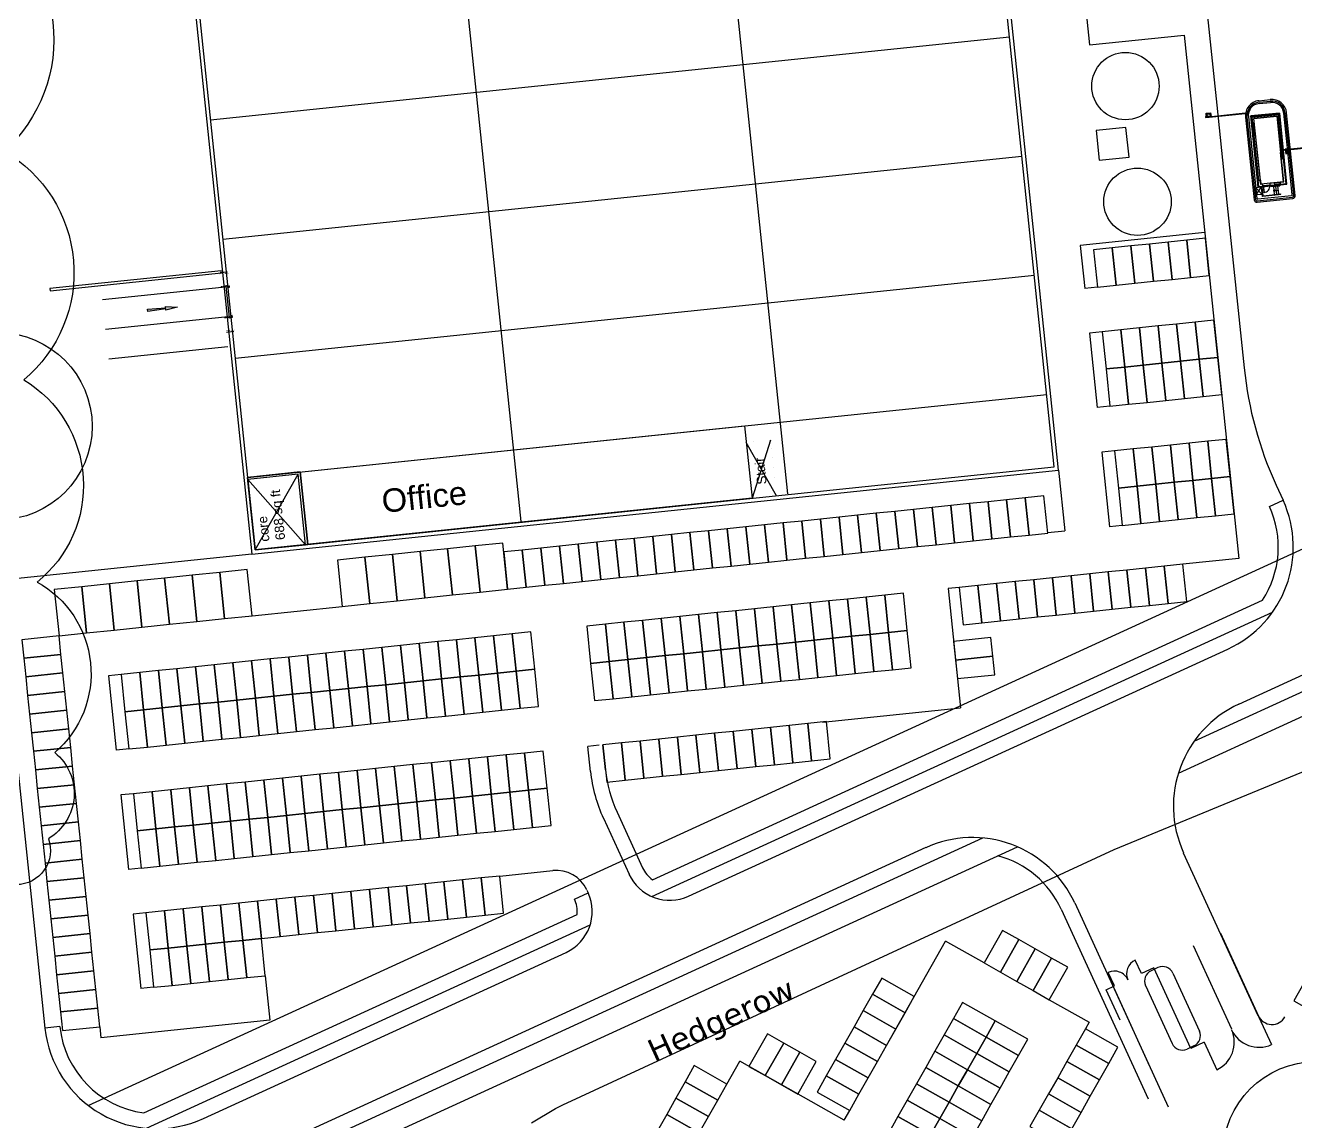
# Model space of a CAD drawing. Header units: millimetres. Extents: x 111502 to 977541, y 8702 to 1044108.
# Drawn here: x 488854.7 to 489024.2, y 241200.9 to 241347.3 of the extents above; entities that cross this region are included whole.
import ezdxf

# ---------------------------------------------------------------- set-up
doc = ezdxf.new("R2010")
doc.units = ezdxf.units.MM
doc.header["$LTSCALE"] = 0.25
doc.linetypes.add('DASHED2', pattern=[9.525, 6.35, -3.175])
for name, color, linetype in [('E HVSS As Laid HV', 10, 'Continuous'), ('Proposed Employment Area - 11-089-MP013-01a$0$A-Cldg-Panl-P', 7, 'Continuous'), ('Proposed Employment Area - 11-089-MP013-01a$0$A-Door-Extn-P', 7, 'Continuous'), ('Proposed Employment Area - 11-089-MP013-01a$0$DOCK', 7, 'Continuous'), ('Proposed Employment Area - 11-089-MP013-01a$0$LINE50', 7, 'Continuous'), ('Proposed Employment Area - 11-089-MP013-01a$0$STEEL', 7, 'Continuous'), ('X HVSS Site Background', 8, 'Continuous')]:
    doc.layers.add(name, color=color, linetype=linetype)
doc.styles.add('Proposed Employment Area - 11-089-MP013-01a$0$1250T25R', font='arial.ttf', dxfattribs={"height": 3125})
doc.styles.add('Proposed Employment Area - 11-089-MP013-01a$0$1250T35R', font='verdana.ttf', dxfattribs={"height": 4375})
doc.styles.add('Proposed Employment Area - 11-089-MP013-01a$0$1250T50R', font='arial.ttf', dxfattribs={"height": 6250})
doc.styles.add('Proposed Employment Area - 11-089-MP013-01a$0$Standard', font='txt')

# ---------------------------------------------------------------- blocks, each defined once
blk = doc.blocks.new('Proposed Employment Area - 11-089-MP013-01a$0$guide')
for p, q in [((32, 0), (40, -2)), ((46, 0), (46, -1)), ((64, 0), (64, -3)), ((32, -2), (40, -4)), ((52, -4), (52, -8)), ((53, -4), (53, -7)), ((54, -4), (54, -6)), ((62, -1), (62, -7)), ((64, -3), (67, -3)), ((64, -5), (64, -8)), ((64, -5), (66, -5)), ((82, -19), (66, -5)), ((83, -18), (67, -3))]:
    blk.add_line(p, q)
for centre, radius, start, end in [((60, -4), 2.25, 270, 90), ((60, -4), 0.25, 270, 90), ((83, -18), 0.75, 230.0165, 50.0165)]:
    blk.add_arc(centre, radius, start, end)
at = {"layer": 'Proposed Employment Area - 11-089-MP013-01a$0$A-Cldg-Panl-P'}
blk.add_line((69, -2), (69, -2), dxfattribs=at)
at = {"layer": 'Proposed Employment Area - 11-089-MP013-01a$0$A-Door-Extn-P'}
blk.add_line((-68, -96), (105, -96), dxfattribs=at)
at = {"layer": 'Proposed Employment Area - 11-089-MP013-01a$0$LINE50'}
blk.add_line((22, -78), (22, -76), dxfattribs=at)
at = {"layer": 'Proposed Employment Area - 11-089-MP013-01a$0$STEEL'}
for p, q in [((0, 0), (32, 0)), ((0, -76), (0, 0)), ((46, 0), (64, 0)), ((-2, -40), (0, -40)), ((-2, -77), (-2, -40)), ((-2, -77), (0, -79)), ((0, -75), (2, -75)), ((0, -76), (2, -78)), ((0, -100), (0, -79)), ((0, -100), (2, -100)), ((2, -2), (32, -2)), ((2, -75), (2, -2)), ((2, -101), (2, -78)), ((2, -101), (9, -113)), ((4, -76), (22, -76)), ((4, -100), (4, -80)), ((4, -100), (11, -112)), ((6, -78), (22, -78)), ((20, -107), (18, -112)), ((22, -108), (19, -113)), ((20, -107), (22, -108)), ((40, -2), (60, -2)), ((40, -4), (60, -4)), ((46, -1), (62, -1)), ((52, -4), (53, -4)), ((52, -8), (64, -8)), ((53, -7), (62, -7)), ((54, -4), (60, -4)), ((54, -6), (60, -6))]:
    blk.add_line(p, q, dxfattribs=at)
for centre, radius, start, end in [((4, -78), 2, 90, 180), ((6, -80), 2, 90, 180), ((14, -110), 6, 210, 330), ((14, -110), 4, 210, 330)]:
    blk.add_arc(centre, radius, start, end, dxfattribs=at)
blk = doc.blocks.new('Proposed Employment Area - 11-089-MP013-01a$0$BOLLARD')
at = {"layer": 'Proposed Employment Area - 11-089-MP013-01a$0$DOCK'}
blk.add_lwpolyline([(-100, -100), (-100, 100), (100, 100), (100, -100)], close=True, dxfattribs=at)
for centre, radius in [((-75, 75), 10), ((0, 0), 75), ((75, 75), 10), ((-75, -75), 10), ((75, -75), 10)]:
    blk.add_circle(centre, radius, dxfattribs=at)
blk = doc.blocks.new('commercial background')
at = {"layer": 'X HVSS Site Background'}
blk.add_hatch(color=256, dxfattribs=at).paths.add_polyline_path([(358.29, 838.47), (360.69, 838.63), (360.67, 838.82), (362.28, 838.74), (360.72, 838.32), (360.7, 838.51), (358.32, 838.17)])
for p, q in [((423.08, 1012.46), (443.72, 813.79)), ((387.46, 1008.76), (408.09, 810.09)), ((366.66, 863.75), (473.36, 874.83)), ((501.02, 865.72), (502.41, 852.33)), ((506.64, 866.31), (508.15, 866.46)), ((506.66, 866.11), (508.17, 866.27)), ((506.68, 865.93), (508.19, 866.09)), ((499.53, 864.13), (505.22, 864.72)), ((499.53, 864.13), (499.54, 864.05)), ((499.54, 864.05), (505.23, 864.64)), ((504.86, 864.11), (506, 853.09)), ((505.05, 864.13), (506.2, 853.11)), ((505.23, 864.64), (505.22, 864.72)), ((505.23, 864.15), (506.37, 853.23)), ((505.56, 864.27), (509.37, 864.66)), ((506.45, 855.65), (505.56, 864.27)), ((505.68, 864.16), (509.27, 864.54)), ((505.78, 863.27), (505.68, 864.16)), ((505.78, 863.27), (505.68, 864.16)), ((505.69, 864.11), (509.27, 864.49)), ((505.8, 863.32), (505.71, 864.12)), ((505.83, 863.27), (505.73, 864.17)), ((506, 861.58), (505.82, 863.32)), ((505.93, 862.48), (505.85, 863.28)), ((506.05, 861.59), (505.87, 863.33)), ((509.02, 864.24), (505.98, 863.92)), ((506.84, 855.69), (505.98, 863.92)), ((509.02, 864.24), (509.35, 861.13)), ((509.31, 863.64), (509.22, 864.53)), ((509.33, 863.69), (509.25, 864.48)), ((509.43, 861.94), (509.25, 863.68)), ((509.36, 863.64), (509.27, 864.54)), ((509.36, 863.64), (509.27, 864.54)), ((509.37, 862.84), (509.28, 863.63)), ((509.48, 861.94), (509.3, 863.69)), ((510, 858.58), (509.37, 864.66)), ((510.4, 860.42), (509.96, 864.64)), ((510.58, 860.44), (510.14, 864.66)), ((510.78, 860.46), (510.34, 864.68)), ((506.02, 861.64), (505.94, 862.43)), ((506.06, 860.78), (505.98, 861.58)), ((506.62, 855.66), (506, 861.63)), ((509.45, 861.99), (509.37, 862.79)), ((509.84, 858.56), (509.48, 861.99)), ((509.59, 861.15), (509.51, 861.95)), ((506.15, 859.94), (506.07, 860.73)), ((506.24, 859.09), (506.15, 859.89)), ((509.57, 861.15), (509.35, 861.13)), ((509.35, 861.13), (509.53, 859.39)), ((509.57, 861.14), (509.36, 861.11)), ((509.36, 861.11), (509.48, 859.96)), ((509.48, 859.96), (509.54, 859.4)), ((509.68, 860.31), (509.6, 861.1)), ((509.77, 859.46), (509.68, 860.26)), ((510.03, 859.8), (514.37, 860.25)), ((510.04, 859.72), (510.03, 859.8)), ((510.04, 859.72), (514.38, 860.17)), ((511.1, 853.72), (510.4, 860.42)), ((510.43, 859.71), (510.43, 859.71)), ((511.29, 853.64), (510.58, 860.44)), ((510.76, 859.8), (510.75, 859.87)), ((511.49, 853.66), (510.78, 860.46)), ((368.32, 847.83), (475.01, 858.92)), ((506.32, 858.25), (506.24, 859.04)), ((506.41, 857.4), (506.33, 858.2)), ((509.75, 859.41), (509.53, 859.39)), ((509.61, 858.54), (509.53, 859.39)), ((509.75, 859.42), (509.54, 859.4)), ((510, 858.58), (509.61, 858.54)), ((509.93, 855.47), (509.61, 858.54)), ((509.92, 858.56), (509.63, 858.53)), ((509.95, 855.46), (509.63, 858.53)), ((509.86, 858.61), (509.77, 859.41)), ((510.26, 855.21), (509.92, 858.57)), ((510.34, 855.15), (509.98, 858.58)), ((506.5, 856.56), (506.42, 857.35)), ((506.59, 855.71), (506.51, 856.51)), ((506.45, 855.65), (506.84, 855.69)), ((506.56, 854.75), (506.47, 855.65)), ((506.62, 854.83), (506.54, 855.66)), ((506.56, 854.75), (507.16, 854.82)), ((506.62, 855.65), (506.83, 855.67)), ((506.62, 855.66), (506.62, 855.65)), ((506.62, 854.83), (507.15, 854.89)), ((506.88, 855.14), (506.83, 855.67)), ((506.84, 855.69), (506.89, 855.16)), ((507.11, 855.17), (506.88, 855.14)), ((507.12, 855.18), (506.89, 855.16)), ((507.1, 853.5), (506.97, 854.8)), ((507.07, 854.76), (507.02, 854.75)), ((507.15, 853.56), (507.02, 854.75)), ((509.13, 855.02), (507.07, 854.81)), ((507.19, 853.61), (507.07, 854.76)), ((507.13, 855.01), (507.11, 855.17)), ((507.15, 854.89), (507.12, 855.18)), ((507.14, 855.01), (507.13, 855.01)), ((507.14, 855.01), (507.19, 855.02)), ((507.15, 854.92), (507.2, 854.92)), ((507.15, 854.89), (507.16, 854.82)), ((507.16, 854.82), (508.16, 854.92)), ((507.19, 854.97), (508.1, 855.06)), ((507.19, 855.02), (507.29, 854.06)), ((507.23, 854.97), (507.33, 854.06)), ((508.09, 855.11), (508.14, 855.12)), ((508.09, 855.11), (508.1, 855.01)), ((508.1, 855.01), (508.15, 855.02)), ((508.74, 855.35), (508.13, 855.28)), ((508.16, 854.99), (508.13, 855.28)), ((508.73, 855.33), (508.14, 855.27)), ((508.17, 854.99), (508.14, 855.27)), ((508.77, 855.05), (508.16, 854.99)), ((508.16, 854.99), (508.16, 854.92)), ((508.16, 854.92), (508.78, 854.98)), ((508.22, 854.83), (509.44, 854.95)), ((508.27, 854.91), (508.22, 854.9)), ((508.22, 854.9), (508.22, 854.83)), ((508.27, 854.88), (509.43, 855)), ((508.27, 854.91), (508.27, 854.88)), ((508.56, 854.96), (508.57, 854.91)), ((508.57, 854.86), (508.69, 853.77)), ((508.76, 855.05), (508.73, 855.33)), ((508.74, 855.35), (509.5, 855.43)), ((508.77, 855.05), (508.74, 855.35)), ((509.52, 855.21), (508.76, 855.13)), ((509.53, 855.16), (508.77, 855.08)), ((508.77, 855.09), (508.78, 854.97)), ((508.78, 854.97), (509.54, 855.05)), ((508.84, 854.99), (508.85, 854.94)), ((508.85, 854.89), (508.97, 853.8)), ((509.13, 855.02), (509.13, 854.97)), ((509.13, 855.02), (509.13, 854.97)), ((509.14, 854.92), (509.25, 853.83)), ((509.43, 855), (509.44, 854.95)), ((509.5, 855.43), (509.93, 855.47)), ((509.53, 855.13), (509.5, 855.43)), ((509.51, 855.41), (509.95, 855.46)), ((509.54, 855.13), (509.51, 855.41)), ((509.52, 855.21), (509.54, 855.05)), ((510.26, 855.21), (509.53, 855.13)), ((509.54, 855.06), (510.34, 855.15)), ((510.94, 855.21), (511.32, 855.25)), ((506.37, 853.23), (506.48, 853.14)), ((506.4, 852.95), (511.13, 853.44)), ((506.42, 852.75), (511.15, 853.24)), ((511.01, 853.61), (506.48, 853.14)), ((509.26, 853.73), (507.1, 853.5)), ((507.15, 853.56), (509.56, 853.81)), ((507.19, 853.61), (509.55, 853.86)), ((507.33, 854.06), (507.29, 854.06)), ((508.63, 854.32), (508.73, 854.54)), ((508.63, 854.32), (509.2, 854.37)), ((508.77, 854.11), (508.63, 854.32)), ((508.69, 853.72), (508.7, 853.67)), ((508.97, 853.75), (508.98, 853.7)), ((509.26, 853.78), (509.26, 853.73)), ((509.26, 853.78), (509.26, 853.73)), ((509.56, 853.81), (509.55, 853.86)), ((511.1, 853.72), (511.01, 853.61)), ((511.08, 853.92), (511.46, 853.96)), ((502.41, 852.33), (504.67, 830.62)), ((499.42, 848.69), (482.79, 846.96)), ((482.79, 846.96), (483.39, 841.24)), ((369.97, 831.92), (476.67, 843)), ((368.18, 841.38), (352.26, 839.73)), ((368.32, 841.39), (368.18, 841.38)), ((368.52, 841.49), (368.31, 841.47)), ((368.72, 841.51), (368.33, 841.39)), ((368.73, 841.44), (368.33, 841.46)), ((485.09, 841.42), (483.39, 841.24)), ((368.59, 837.4), (352.68, 835.75)), ((368.73, 837.41), (368.59, 837.4)), ((368.95, 837.36), (368.74, 837.34)), ((369.14, 837.46), (368.75, 837.35)), ((369.15, 837.39), (368.75, 837.42)), ((485.71, 835.45), (484.01, 835.27)), ((484.01, 835.27), (485.04, 825.32)), ((369.01, 833.42), (353.09, 831.77)), ((371.62, 816), (478.32, 827.09)), ((486.75, 825.5), (485.04, 825.32)), ((441.46, 820.99), (438.97, 813.2)), ((442.23, 813.54), (438.2, 820.65)), ((487.37, 819.53), (485.66, 819.36)), ((485.66, 819.36), (486.69, 809.41)), ((350.36, 732.11), (535.27, 816.89)), ((379.36, 807.01), (371.66, 815.71)), ((372.63, 806.31), (378.39, 816.41)), ((479.88, 816.95), (480.72, 808.86)), ((508.95, 814.94), (509.87, 812.95)), ((508.05, 812.11), (509.87, 812.95)), ((478.45, 808.63), (480.72, 808.86)), ((488.4, 809.59), (486.69, 809.41)), ((372.19, 805.76), (338.37, 802.24)), ((498.01, 780.77), (548.41, 803.88)), ((503.98, 785.71), (546.94, 805.41)), ((466.64, 801.29), (465.15, 801.14)), ((465.15, 801.14), (466.8, 785.23)), ((495.9, 776.51), (549.66, 801.16)), ((372.23, 797.52), (384.26, 798.77)), ((425.69, 762.24), (507.11, 799.58)), ((425.6, 760.01), (508.45, 798)), ((430.5, 760.05), (502.48, 793.06)), ((339.47, 791.62), (344.58, 742.45)), ((354.74, 789.67), (353.05, 789.49)), ((353.05, 789.49), (354.09, 779.55)), ((448.4, 783.31), (466.8, 785.23)), ((418.56, 780.21), (417.07, 780.06)), ((417.42, 776.73), (417.07, 780.06)), ((419.41, 776.93), (419.06, 780.27)), ((355.85, 779.73), (354.09, 779.55)), ((356.4, 773.75), (354.71, 773.58)), ((354.71, 773.58), (355.74, 763.63)), ((419.13, 770.46), (422.55, 763.01)), ((420.95, 771.29), (424.36, 763.84)), ((365.71, 716.81), (474.41, 766.65)), ((367.82, 721.08), (469.8, 767.84)), ((462.16, 766.54), (373.79, 726.02)), ((506.56, 744.09), (496.59, 765.82)), ((357.43, 763.81), (355.74, 763.63)), ((405.3, 762.75), (412.36, 763.48)), ((415.27, 759.67), (417.09, 760.5)), ((416.92, 760.88), (417.09, 760.5)), ((480.23, 758.32), (491.84, 733)), ((482.05, 759.16), (494.53, 731.92)), ((358.05, 757.84), (356.36, 757.66)), ((356.36, 757.66), (357.39, 747.72)), ((357.79, 731.11), (415.62, 757.63)), ((358.12, 729.06), (417.37, 756.23)), ((501.5, 755.13), (506.59, 744.02)), ((456.94, 740.13), (464.82, 754.05)), ((469.96, 751.14), (464.82, 754.05)), ((497.86, 753.46), (502.96, 742.35)), ((365.75, 730.36), (414.14, 752.55)), ((490.96, 749.72), (490.13, 751.52)), ((487.36, 748.07), (486.53, 749.87)), ((493.16, 750.51), (492.26, 750.1)), ((495.15, 749.77), (498.7, 742.05)), ((359.08, 747.89), (357.39, 747.72)), ((374, 749.44), (374.62, 743.48)), ((487.26, 747.8), (492.05, 737.35)), ((491.52, 748.11), (495.06, 740.38)), ((478.66, 746.21), (483.97, 743.21)), ((374.62, 743.48), (352.05, 741.13)), ((483.97, 743.21), (483.47, 742.34)), ((506.65, 743.9), (508.33, 740.24)), ((346.57, 742.65), (344.58, 742.45)), ((351.89, 742.62), (352.05, 741.13)), ((497.96, 740.06), (497.05, 739.64)), ((499.33, 740.54), (501.01, 736.88)), ((435.62, 734.97), (437.35, 738.01)), ((451.27, 730.12), (437.35, 738.01)), ((451.27, 730.12), (452.01, 731.43))]:
    blk.add_line(p, q, dxfattribs=at)
at = {"layer": 'X HVSS Site Background', "ltscale": 200}
for p, q in [((506.17, 854.71), (507.07, 853.8)), ((506.28, 853.72), (506.97, 854.8))]:
    blk.add_line(p, q, dxfattribs=at)
at = {"layer": 'X HVSS Site Background', "flags": 128}
blk.add_lwpolyline([(332.11, 937.03, -0.520567), (335.23, 892.04, -0.520567), (339.12, 859.56, -0.520567), (341.77, 829.03, -0.520567), (343.54, 802.02, -0.520567), (345.91, 779.23, -0.520567), (345.04, 767.74, -0.520567), (340.76, 761.6, -0.520567)], format="xyb", dxfattribs=at)
for points in [[(468.04, 1027.69), (484.03, 873.76), (496.68, 875.07), (503.94, 805.17), (496.48, 804.39)], [(487.01, 877.92), (499.62, 879.23), (501.02, 865.72)]]:
    blk.add_lwpolyline(points, dxfattribs=at)
at = {"layer": 'X HVSS Site Background'}
for points in [[(479.88, 816.95), (459.12, 1016.71), (351.43, 1005.52), (372.19, 805.76)], [(479.33, 817.39), (458.68, 1016.16), (351.98, 1005.08), (371.62, 816), (378.65, 816.73), (379.66, 807.04)], [(499.95, 864.22), (499.52, 864.18), (499.53, 864.13), (499.95, 864.17)], [(499.67, 864.57), (500.14, 864.62), (500.19, 864.2), (499.72, 864.15)], [(499.73, 864.53), (500.1, 864.57), (500.13, 864.24), (499.76, 864.2)], [(510.34, 855.15), (506.56, 854.75), (505.56, 864.27), (509.37, 864.66)], [(506.5, 854.75), (510.36, 855.15), (509.37, 864.66), (505.56, 864.27)], [(510.34, 855.15), (509.37, 864.66), (505.57, 864.27), (506.56, 854.75)], [(505.83, 863.27), (505.82, 863.32), (505.77, 863.32), (505.78, 863.27)], [(505.88, 863.28), (505.87, 863.33), (505.82, 863.32), (505.83, 863.27)], [(509.93, 855.47), (506.89, 855.16), (505.98, 863.92), (509.02, 864.24)], [(509.26, 863.63), (509.25, 863.68), (509.3, 863.69), (509.31, 863.64)], [(509.31, 863.64), (509.3, 863.69), (509.35, 863.69), (509.36, 863.64)], [(484.91, 862.32), (485.33, 858.35), (489.31, 858.76), (488.89, 862.74)], [(505.97, 862.43), (505.96, 862.48), (505.91, 862.48), (505.92, 862.43)], [(506, 861.58), (506, 861.63), (505.95, 861.63), (505.95, 861.58)], [(506.05, 861.59), (506.05, 861.64), (506, 861.63), (506, 861.58)], [(509.35, 862.78), (509.34, 862.83), (509.39, 862.84), (509.4, 862.79)], [(509.43, 861.94), (509.43, 861.99), (509.48, 861.99), (509.48, 861.94)], [(509.48, 861.94), (509.48, 861.99), (509.53, 862), (509.53, 861.95)], [(506.09, 860.74), (506.09, 860.79), (506.04, 860.78), (506.04, 860.73)], [(506.18, 859.89), (506.17, 859.94), (506.12, 859.94), (506.13, 859.89)], [(509.57, 861.1), (509.57, 861.15), (509.62, 861.15), (509.62, 861.1)], [(509.66, 860.25), (509.65, 860.3), (509.7, 860.31), (509.71, 860.26)], [(510.47, 859.72), (510.04, 859.67), (510.04, 859.72), (510.46, 859.77)], [(510.22, 859.22), (510.81, 859.29), (510.75, 859.88), (510.16, 859.82)], [(510.27, 859.32), (510.74, 859.37), (510.7, 859.79), (510.23, 859.74)], [(510.31, 859.37), (510.69, 859.41), (510.65, 859.73), (510.28, 859.69)], [(506.27, 859.05), (506.26, 859.1), (506.21, 859.09), (506.22, 859.04)], [(506.35, 858.2), (506.35, 858.25), (506.3, 858.25), (506.3, 858.2)], [(509.75, 859.41), (509.74, 859.46), (509.79, 859.46), (509.8, 859.41)], [(509.84, 858.56), (509.83, 858.61), (509.88, 858.62), (509.89, 858.57)], [(506.44, 857.36), (506.44, 857.41), (506.39, 857.4), (506.39, 857.35)], [(506.53, 856.51), (506.52, 856.56), (506.48, 856.55), (506.48, 856.5)], [(506.62, 855.66), (506.61, 855.71), (506.56, 855.71), (506.57, 855.66)], [(497.01, 847.68), (497.53, 842.71), (500.01, 842.97), (499.5, 847.94)], [(484.58, 846.39), (485.09, 841.42), (487.58, 841.67), (487.06, 846.65)], [(487.06, 846.65), (487.58, 841.67), (490.07, 841.93), (489.55, 846.91)], [(489.55, 846.91), (490.07, 841.93), (492.55, 842.19), (492.04, 847.16)], [(492.04, 847.16), (492.55, 842.19), (495.04, 842.45), (494.52, 847.42)], [(494.52, 847.42), (495.04, 842.45), (497.53, 842.71), (497.01, 847.68)], [(345.26, 840.92), (368.14, 843.3), (368.11, 843.59), (345.23, 841.22)], [(368.72, 841.51), (368.73, 841.44), (368.33, 841.39), (368.33, 841.46)], [(369.22, 837.37), (368.79, 841.54), (368.74, 841.54), (369.18, 837.36)], [(358.29, 838.47), (360.69, 838.63), (360.67, 838.82), (362.28, 838.74), (360.72, 838.32), (360.7, 838.51), (358.32, 838.17)], [(369.15, 837.39), (369.14, 837.46), (368.75, 837.42), (368.75, 837.35)], [(488.2, 835.71), (488.72, 830.73), (491.2, 830.99), (490.69, 835.97)], [(490.69, 835.97), (491.2, 830.99), (493.69, 831.25), (493.17, 836.22)], [(493.17, 836.22), (493.69, 831.25), (496.18, 831.51), (495.66, 836.48)], [(495.66, 836.48), (496.18, 831.51), (498.66, 831.77), (498.15, 836.74)], [(498.15, 836.74), (498.66, 831.77), (501.15, 832.03), (500.63, 837)], [(485.71, 835.45), (486.23, 830.48), (488.72, 830.73), (488.2, 835.71)], [(488.72, 830.73), (489.23, 825.76), (491.72, 826.02), (491.2, 830.99)], [(491.2, 830.99), (491.72, 826.02), (494.21, 826.28), (493.69, 831.25)], [(493.69, 831.25), (494.21, 826.28), (496.69, 826.54), (496.18, 831.51)], [(496.18, 831.51), (496.69, 826.54), (499.18, 826.79), (498.66, 831.77)], [(498.66, 831.77), (499.18, 826.79), (501.67, 827.05), (501.15, 832.03)], [(486.23, 830.48), (486.75, 825.5), (489.23, 825.76), (488.72, 830.73)], [(438.97, 813.2), (372.63, 806.31), (371.62, 816), (437.96, 822.9)], [(497.31, 820.57), (497.83, 815.59), (500.32, 815.85), (499.8, 820.83)], [(499.8, 820.83), (500.32, 815.85), (502.8, 816.11), (502.29, 821.08)], [(487.37, 819.53), (487.88, 814.56), (490.37, 814.82), (489.85, 819.79)], [(489.85, 819.79), (490.37, 814.82), (492.86, 815.08), (492.34, 820.05)], [(492.34, 820.05), (492.86, 815.08), (495.34, 815.34), (494.83, 820.31)], [(494.83, 820.31), (495.34, 815.34), (497.83, 815.59), (497.31, 820.57)], [(379.66, 807.04), (378.65, 816.73), (371.62, 816), (372.63, 806.31)], [(379.36, 807.01), (378.39, 816.41), (371.66, 815.71), (372.63, 806.31)], [(497.83, 815.59), (498.35, 810.62), (500.83, 810.88), (500.32, 815.85)], [(500.32, 815.85), (500.83, 810.88), (503.32, 811.14), (502.8, 816.11)], [(487.88, 814.56), (488.4, 809.59), (490.89, 809.85), (490.37, 814.82)], [(490.37, 814.82), (490.89, 809.85), (493.37, 810.1), (492.86, 815.08)], [(492.86, 815.08), (493.37, 810.1), (495.86, 810.36), (495.34, 815.34)], [(495.34, 815.34), (495.86, 810.36), (498.35, 810.62), (497.83, 815.59)], [(463.02, 811.98), (463.54, 807), (466.02, 807.26), (465.51, 812.24)], [(465.51, 812.24), (466.02, 807.26), (468.51, 807.52), (467.99, 812.49)], [(467.99, 812.49), (468.51, 807.52), (471, 807.78), (470.48, 812.75)], [(470.48, 812.75), (471, 807.78), (473.48, 808.04), (472.96, 813.01)], [(472.96, 813.01), (473.48, 808.04), (475.97, 808.3), (475.45, 813.27)], [(475.45, 813.27), (475.97, 808.3), (478.45, 808.55), (477.94, 813.53)], [(448.1, 810.43), (448.62, 805.45), (451.1, 805.71), (450.59, 810.69)], [(450.59, 810.69), (451.1, 805.71), (453.59, 805.97), (453.07, 810.94)], [(453.07, 810.94), (453.59, 805.97), (456.08, 806.23), (455.56, 811.2)], [(455.56, 811.2), (456.08, 806.23), (458.56, 806.49), (458.05, 811.46)], [(458.05, 811.46), (458.56, 806.49), (461.05, 806.75), (460.53, 811.72)], [(460.53, 811.72), (461.05, 806.75), (463.54, 807), (463.02, 811.98)], [(430.69, 808.62), (431.21, 803.65), (433.7, 803.9), (433.18, 808.88)], [(433.18, 808.88), (433.7, 803.9), (436.18, 804.16), (435.67, 809.14)], [(435.67, 809.14), (436.18, 804.16), (438.67, 804.42), (438.15, 809.39)], [(438.15, 809.39), (438.67, 804.42), (441.16, 804.68), (440.64, 809.65)], [(440.64, 809.65), (441.16, 804.68), (443.64, 804.94), (443.13, 809.91)], [(443.13, 809.91), (443.64, 804.94), (446.13, 805.2), (445.61, 810.17)], [(445.61, 810.17), (446.13, 805.2), (448.62, 805.45), (448.1, 810.43)], [(402.02, 806.85), (402.66, 800.68), (406.34, 801.06), (405.7, 807.23)], [(415.77, 807.07), (416.29, 802.1), (418.78, 802.35), (418.26, 807.33)], [(418.26, 807.33), (418.78, 802.35), (421.26, 802.61), (420.75, 807.59)], [(420.75, 807.59), (421.26, 802.61), (423.75, 802.87), (423.23, 807.84)], [(423.23, 807.84), (423.75, 802.87), (426.24, 803.13), (425.72, 808.1)], [(425.72, 808.1), (426.24, 803.13), (428.72, 803.39), (428.21, 808.36)], [(428.21, 808.36), (428.72, 803.39), (431.21, 803.65), (430.69, 808.62)], [(387.3, 805.32), (387.94, 799.15), (391.62, 799.53), (390.98, 805.7)], [(390.98, 805.7), (391.62, 799.53), (395.3, 799.92), (394.66, 806.08)], [(394.66, 806.08), (395.3, 799.92), (398.98, 800.3), (398.34, 806.46)], [(398.34, 806.46), (398.98, 800.3), (402.66, 800.68), (402.02, 806.85)], [(405.83, 806.04), (406.34, 801.06), (408.83, 801.32), (408.31, 806.29)], [(408.31, 806.29), (408.83, 801.32), (411.32, 801.58), (410.8, 806.55)], [(410.8, 806.55), (411.32, 801.58), (413.8, 801.84), (413.29, 806.81)], [(413.29, 806.81), (413.8, 801.84), (416.29, 802.1), (415.77, 807.07)], [(383.62, 804.94), (384.26, 798.77), (387.94, 799.15), (387.3, 805.32)], [(489.02, 803.62), (489.54, 798.65), (492.02, 798.9), (491.51, 803.88)], [(491.51, 803.88), (492.02, 798.9), (494.51, 799.16), (493.99, 804.14)], [(493.99, 804.14), (494.51, 799.16), (497, 799.42), (496.48, 804.39)], [(353.19, 801.77), (353.83, 795.61), (357.51, 795.99), (356.87, 802.16)], [(356.87, 802.16), (357.51, 795.99), (361.19, 796.37), (360.55, 802.54)], [(360.55, 802.54), (361.19, 796.37), (364.87, 796.75), (364.23, 802.92)], [(364.23, 802.92), (364.87, 796.75), (368.55, 797.14), (367.91, 803.3)], [(367.91, 803.3), (368.55, 797.14), (372.23, 797.52), (371.59, 803.68)], [(471.62, 801.81), (472.13, 796.84), (474.62, 797.1), (474.1, 802.07)], [(474.1, 802.07), (474.62, 797.1), (477.1, 797.35), (476.59, 802.33)], [(476.59, 802.33), (477.1, 797.35), (479.59, 797.61), (479.07, 802.59)], [(479.07, 802.59), (479.59, 797.61), (482.08, 797.87), (481.56, 802.84)], [(481.56, 802.84), (482.08, 797.87), (484.56, 798.13), (484.05, 803.1)], [(484.05, 803.1), (484.56, 798.13), (487.05, 798.39), (486.53, 803.36)], [(486.53, 803.36), (487.05, 798.39), (489.54, 798.65), (489.02, 803.62)], [(345.82, 801.01), (346.47, 794.84), (350.15, 795.22), (349.5, 801.39)], [(349.5, 801.39), (350.15, 795.22), (353.83, 795.61), (353.19, 801.77)], [(456.7, 800.26), (457.21, 795.29), (459.7, 795.55), (459.18, 800.52)], [(466.64, 801.29), (467.16, 796.32), (469.65, 796.58), (469.13, 801.55)], [(469.13, 801.55), (469.65, 796.58), (472.13, 796.84), (471.62, 801.81)], [(439.29, 798.45), (439.81, 793.48), (442.29, 793.74), (441.78, 798.71)], [(441.78, 798.71), (442.29, 793.74), (444.78, 794), (444.26, 798.97)], [(444.26, 798.97), (444.78, 794), (447.27, 794.25), (446.75, 799.23)], [(446.75, 799.23), (447.27, 794.25), (449.75, 794.51), (449.24, 799.49)], [(449.24, 799.49), (449.75, 794.51), (452.24, 794.77), (451.72, 799.74)], [(451.72, 799.74), (452.24, 794.77), (454.73, 795.03), (454.21, 800)], [(454.21, 800), (454.73, 795.03), (457.21, 795.29), (456.7, 800.26)], [(424.37, 796.9), (424.89, 791.93), (427.37, 792.19), (426.86, 797.16)], [(426.86, 797.16), (427.37, 792.19), (429.86, 792.45), (429.34, 797.42)], [(429.34, 797.42), (429.86, 792.45), (432.35, 792.7), (431.83, 797.68)], [(431.83, 797.68), (432.35, 792.7), (434.83, 792.96), (434.32, 797.94)], [(434.32, 797.94), (434.83, 792.96), (437.32, 793.22), (436.8, 798.19)], [(436.8, 798.19), (437.32, 793.22), (439.81, 793.48), (439.29, 798.45)], [(406.96, 795.09), (407.48, 790.12), (409.97, 790.38), (409.45, 795.35)], [(416.91, 796.13), (417.43, 791.15), (419.91, 791.41), (419.4, 796.39)], [(419.4, 796.39), (419.91, 791.41), (422.4, 791.67), (421.88, 796.64)], [(421.88, 796.64), (422.4, 791.67), (424.89, 791.93), (424.37, 796.9)], [(454.73, 795.03), (455.24, 790.06), (457.73, 790.31), (457.21, 795.29)], [(457.21, 795.29), (457.73, 790.31), (460.22, 790.57), (459.7, 795.55)], [(341.75, 791.84), (346.72, 792.35), (346.47, 794.84), (341.49, 794.32)], [(392.04, 793.54), (392.56, 788.57), (395.05, 788.83), (394.53, 793.8)], [(394.53, 793.8), (395.05, 788.83), (397.53, 789.09), (397.02, 794.06)], [(397.02, 794.06), (397.53, 789.09), (400.02, 789.35), (399.5, 794.32)], [(399.5, 794.32), (400.02, 789.35), (402.51, 789.6), (401.99, 794.58)], [(401.99, 794.58), (402.51, 789.6), (404.99, 789.86), (404.48, 794.84)], [(404.48, 794.84), (404.99, 789.86), (407.48, 790.12), (406.96, 795.09)], [(439.81, 793.48), (440.32, 788.51), (442.81, 788.76), (442.29, 793.74)], [(442.29, 793.74), (442.81, 788.76), (445.3, 789.02), (444.78, 794)], [(444.78, 794), (445.3, 789.02), (447.78, 789.28), (447.27, 794.25)], [(447.27, 794.25), (447.78, 789.28), (450.27, 789.54), (449.75, 794.51)], [(449.75, 794.51), (450.27, 789.54), (452.76, 789.8), (452.24, 794.77)], [(452.24, 794.77), (452.76, 789.8), (455.24, 790.06), (454.73, 795.03)], [(466.14, 791.6), (471.11, 792.12), (470.86, 794.6), (465.88, 794.09)], [(342.01, 789.35), (346.98, 789.87), (346.72, 792.35), (341.75, 791.84)], [(374.64, 791.74), (375.15, 786.76), (377.64, 787.02), (377.12, 791.99)], [(377.12, 791.99), (377.64, 787.02), (380.13, 787.28), (379.61, 792.25)], [(379.61, 792.25), (380.13, 787.28), (382.61, 787.54), (382.1, 792.51)], [(382.1, 792.51), (382.61, 787.54), (385.1, 787.8), (384.58, 792.77)], [(384.58, 792.77), (385.1, 787.8), (387.59, 788.05), (387.07, 793.03)], [(387.07, 793.03), (387.59, 788.05), (390.07, 788.31), (389.56, 793.29)], [(389.56, 793.29), (390.07, 788.31), (392.56, 788.57), (392.04, 793.54)], [(422.4, 791.67), (422.92, 786.7), (425.4, 786.96), (424.89, 791.93)], [(424.89, 791.93), (425.4, 786.96), (427.89, 787.21), (427.37, 792.19)], [(427.37, 792.19), (427.89, 787.21), (430.38, 787.47), (429.86, 792.45)], [(429.86, 792.45), (430.38, 787.47), (432.86, 787.73), (432.35, 792.7)], [(432.35, 792.7), (432.86, 787.73), (435.35, 787.99), (434.83, 792.96)], [(434.83, 792.96), (435.35, 787.99), (437.84, 788.25), (437.32, 793.22)], [(437.32, 793.22), (437.84, 788.25), (440.32, 788.51), (439.81, 793.48)], [(466.4, 789.12), (471.37, 789.63), (471.11, 792.12), (466.14, 791.6)], [(357.23, 789.93), (357.75, 784.95), (360.23, 785.21), (359.72, 790.19)], [(359.72, 790.19), (360.23, 785.21), (362.72, 785.47), (362.2, 790.44)], [(362.2, 790.44), (362.72, 785.47), (365.21, 785.73), (364.69, 790.7)], [(364.69, 790.7), (365.21, 785.73), (367.69, 785.99), (367.18, 790.96)], [(367.18, 790.96), (367.69, 785.99), (370.18, 786.25), (369.66, 791.22)], [(369.66, 791.22), (370.18, 786.25), (372.67, 786.5), (372.15, 791.48)], [(372.15, 791.48), (372.67, 786.5), (375.15, 786.76), (374.64, 791.74)], [(407.48, 790.12), (408, 785.15), (410.48, 785.41), (409.97, 790.38)], [(417.43, 791.15), (417.94, 786.18), (420.43, 786.44), (419.91, 791.41)], [(419.91, 791.41), (420.43, 786.44), (422.92, 786.7), (422.4, 791.67)], [(342.27, 786.86), (347.24, 787.38), (346.98, 789.87), (342.01, 789.35)], [(354.74, 789.67), (355.26, 784.7), (357.75, 784.95), (357.23, 789.93)], [(390.07, 788.31), (390.59, 783.34), (393.08, 783.6), (392.56, 788.57)], [(392.56, 788.57), (393.08, 783.6), (395.56, 783.86), (395.05, 788.83)], [(395.05, 788.83), (395.56, 783.86), (398.05, 784.11), (397.53, 789.09)], [(397.53, 789.09), (398.05, 784.11), (400.54, 784.37), (400.02, 789.35)], [(400.02, 789.35), (400.54, 784.37), (403.02, 784.63), (402.51, 789.6)], [(402.51, 789.6), (403.02, 784.63), (405.51, 784.89), (404.99, 789.86)], [(404.99, 789.86), (405.51, 784.89), (408, 785.15), (407.48, 790.12)], [(342.53, 784.38), (347.5, 784.89), (347.24, 787.38), (342.27, 786.86)], [(375.15, 786.76), (375.67, 781.79), (378.16, 782.05), (377.64, 787.02)], [(377.64, 787.02), (378.16, 782.05), (380.64, 782.31), (380.13, 787.28)], [(380.13, 787.28), (380.64, 782.31), (383.13, 782.56), (382.61, 787.54)], [(382.61, 787.54), (383.13, 782.56), (385.62, 782.82), (385.1, 787.8)], [(385.1, 787.8), (385.62, 782.82), (388.1, 783.08), (387.59, 788.05)], [(387.59, 788.05), (388.1, 783.08), (390.59, 783.34), (390.07, 788.31)], [(357.75, 784.95), (358.26, 779.98), (360.75, 780.24), (360.23, 785.21)], [(360.23, 785.21), (360.75, 780.24), (363.24, 780.5), (362.72, 785.47)], [(362.72, 785.47), (363.24, 780.5), (365.72, 780.76), (365.21, 785.73)], [(365.21, 785.73), (365.72, 780.76), (368.21, 781.01), (367.69, 785.99)], [(367.69, 785.99), (368.21, 781.01), (370.7, 781.27), (370.18, 786.25)], [(370.18, 786.25), (370.7, 781.27), (373.18, 781.53), (372.67, 786.5)], [(372.67, 786.5), (373.18, 781.53), (375.67, 781.79), (375.15, 786.76)], [(342.78, 781.89), (347.76, 782.41), (347.5, 784.89), (342.53, 784.38)], [(355.26, 784.7), (355.78, 779.72), (358.26, 779.98), (357.75, 784.95)], [(343.04, 779.41), (348.02, 779.92), (347.76, 782.41), (342.78, 781.89)], [(431.49, 781.56), (432.01, 776.58), (434.5, 776.84), (433.98, 781.82)], [(433.98, 781.82), (434.5, 776.84), (436.98, 777.1), (436.47, 782.07)], [(436.47, 782.07), (436.98, 777.1), (439.47, 777.36), (438.95, 782.33)], [(438.95, 782.33), (439.47, 777.36), (441.96, 777.62), (441.44, 782.59)], [(441.44, 782.59), (441.96, 777.62), (444.44, 777.88), (443.93, 782.85)], [(443.93, 782.85), (444.44, 777.88), (446.93, 778.13), (446.41, 783.11)], [(446.41, 783.11), (446.93, 778.13), (449.42, 778.39), (448.9, 783.37)], [(419.06, 780.27), (419.58, 775.29), (422.06, 775.55), (421.55, 780.52)], [(421.55, 780.52), (422.06, 775.55), (424.55, 775.81), (424.03, 780.78)], [(424.03, 780.78), (424.55, 775.81), (427.04, 776.07), (426.52, 781.04)], [(426.52, 781.04), (427.04, 776.07), (429.52, 776.33), (429.01, 781.3)], [(429.01, 781.3), (429.52, 776.33), (432.01, 776.58), (431.49, 781.56)], [(343.3, 776.92), (348.27, 777.44), (348.02, 779.92), (343.04, 779.41)], [(398.67, 778.15), (399.19, 773.17), (401.67, 773.43), (401.16, 778.41)], [(401.16, 778.41), (401.67, 773.43), (404.16, 773.69), (403.64, 778.66)], [(403.64, 778.66), (404.16, 773.69), (406.65, 773.95), (406.13, 778.92)], [(406.13, 778.92), (406.65, 773.95), (409.13, 774.21), (408.62, 779.18)], [(408.62, 779.18), (409.13, 774.21), (411.62, 774.47), (411.1, 779.44)], [(343.56, 774.43), (348.53, 774.95), (348.27, 777.44), (343.3, 776.92)], [(383.75, 776.6), (384.27, 771.62), (386.75, 771.88), (386.24, 776.85)], [(386.24, 776.85), (386.75, 771.88), (389.24, 772.14), (388.72, 777.11)], [(388.72, 777.11), (389.24, 772.14), (391.73, 772.4), (391.21, 777.37)], [(391.21, 777.37), (391.73, 772.4), (394.21, 772.66), (393.7, 777.63)], [(393.7, 777.63), (394.21, 772.66), (396.7, 772.92), (396.18, 777.89)], [(396.18, 777.89), (396.7, 772.92), (399.19, 773.17), (398.67, 778.15)], [(343.82, 771.95), (348.79, 772.46), (348.53, 774.95), (343.56, 774.43)], [(366.34, 774.79), (366.86, 769.82), (369.35, 770.07), (368.83, 775.05)], [(368.83, 775.05), (369.35, 770.07), (371.83, 770.33), (371.32, 775.3)], [(371.32, 775.3), (371.83, 770.33), (374.32, 770.59), (373.8, 775.56)], [(373.8, 775.56), (374.32, 770.59), (376.81, 770.85), (376.29, 775.82)], [(376.29, 775.82), (376.81, 770.85), (379.29, 771.11), (378.78, 776.08)], [(378.78, 776.08), (379.29, 771.11), (381.78, 771.37), (381.26, 776.34)], [(381.26, 776.34), (381.78, 771.37), (384.27, 771.62), (383.75, 776.6)], [(356.4, 773.75), (356.91, 768.78), (359.4, 769.04), (358.88, 774.01)], [(358.88, 774.01), (359.4, 769.04), (361.89, 769.3), (361.37, 774.27)], [(361.37, 774.27), (361.89, 769.3), (364.37, 769.56), (363.86, 774.53)], [(363.86, 774.53), (364.37, 769.56), (366.86, 769.82), (366.34, 774.79)], [(399.19, 773.17), (399.7, 768.2), (402.19, 768.46), (401.67, 773.43)], [(401.67, 773.43), (402.19, 768.46), (404.68, 768.72), (404.16, 773.69)], [(404.16, 773.69), (404.68, 768.72), (407.16, 768.98), (406.65, 773.95)], [(406.65, 773.95), (407.16, 768.98), (409.65, 769.23), (409.13, 774.21)], [(409.13, 774.21), (409.65, 769.23), (412.14, 769.49), (411.62, 774.47)], [(344.08, 769.46), (349.05, 769.98), (348.79, 772.46), (343.82, 771.95)], [(381.78, 771.37), (382.3, 766.39), (384.78, 766.65), (384.27, 771.62)], [(384.27, 771.62), (384.78, 766.65), (387.27, 766.91), (386.75, 771.88)], [(386.75, 771.88), (387.27, 766.91), (389.76, 767.17), (389.24, 772.14)], [(389.24, 772.14), (389.76, 767.17), (392.24, 767.43), (391.73, 772.4)], [(391.73, 772.4), (392.24, 767.43), (394.73, 767.68), (394.21, 772.66)], [(394.21, 772.66), (394.73, 767.68), (397.22, 767.94), (396.7, 772.92)], [(396.7, 772.92), (397.22, 767.94), (399.7, 768.2), (399.19, 773.17)], [(344.33, 766.97), (349.31, 767.49), (349.05, 769.98), (344.08, 769.46)], [(366.86, 769.82), (367.38, 764.84), (369.86, 765.1), (369.35, 770.07)], [(369.35, 770.07), (369.86, 765.1), (372.35, 765.36), (371.83, 770.33)], [(371.83, 770.33), (372.35, 765.36), (374.84, 765.62), (374.32, 770.59)], [(374.32, 770.59), (374.84, 765.62), (377.32, 765.88), (376.81, 770.85)], [(376.81, 770.85), (377.32, 765.88), (379.81, 766.13), (379.29, 771.11)], [(379.29, 771.11), (379.81, 766.13), (382.3, 766.39), (381.78, 771.37)], [(356.91, 768.78), (357.43, 763.81), (359.92, 764.07), (359.4, 769.04)], [(359.4, 769.04), (359.92, 764.07), (362.4, 764.33), (361.89, 769.3)], [(361.89, 769.3), (362.4, 764.33), (364.89, 764.58), (364.37, 769.56)], [(364.37, 769.56), (364.89, 764.58), (367.38, 764.84), (366.86, 769.82)], [(344.59, 764.49), (349.57, 765), (349.31, 767.49), (344.33, 766.97)], [(344.85, 762), (349.82, 762.52), (349.57, 765), (344.59, 764.49)], [(345.11, 759.51), (350.08, 760.03), (349.82, 762.52), (344.85, 762)], [(390.38, 761.2), (390.89, 756.23), (393.38, 756.48), (392.86, 761.46)], [(392.86, 761.46), (393.38, 756.48), (395.87, 756.74), (395.35, 761.72)], [(395.35, 761.72), (395.87, 756.74), (398.35, 757), (397.84, 761.97)], [(397.84, 761.97), (398.35, 757), (400.84, 757.26), (400.32, 762.23)], [(400.32, 762.23), (400.84, 757.26), (403.33, 757.52), (402.81, 762.49)], [(402.81, 762.49), (403.33, 757.52), (405.81, 757.78), (405.3, 762.75)], [(345.37, 757.03), (350.34, 757.54), (350.08, 760.03), (345.11, 759.51)], [(375.46, 759.65), (375.97, 754.68), (378.46, 754.93), (377.94, 759.91)], [(377.94, 759.91), (378.46, 754.93), (380.95, 755.19), (380.43, 760.17)], [(380.43, 760.17), (380.95, 755.19), (383.43, 755.45), (382.92, 760.42)], [(382.92, 760.42), (383.43, 755.45), (385.92, 755.71), (385.4, 760.68)], [(385.4, 760.68), (385.92, 755.71), (388.41, 755.97), (387.89, 760.94)], [(387.89, 760.94), (388.41, 755.97), (390.89, 756.23), (390.38, 761.2)], [(358.05, 757.84), (358.57, 752.87), (361.05, 753.13), (360.54, 758.1)], [(360.54, 758.1), (361.05, 753.13), (363.54, 753.38), (363.02, 758.36)], [(363.02, 758.36), (363.54, 753.38), (366.03, 753.64), (365.51, 758.62)], [(365.51, 758.62), (366.03, 753.64), (368.51, 753.9), (368, 758.87)], [(368, 758.87), (368.51, 753.9), (371, 754.16), (370.48, 759.13)], [(370.48, 759.13), (371, 754.16), (373.49, 754.42), (372.97, 759.39)], [(372.97, 759.39), (373.49, 754.42), (375.97, 754.68), (375.46, 759.65)], [(518.71, 759.11), (511.32, 746.06), (514.37, 744.34), (521.76, 757.39)], [(345.63, 754.54), (350.6, 755.06), (350.34, 757.54), (345.37, 757.03)], [(345.88, 752.05), (350.86, 752.57), (350.6, 755.06), (345.63, 754.54)], [(472.13, 749.91), (474.6, 754.26), (472.42, 755.49), (469.96, 751.14)], [(358.57, 752.87), (359.08, 747.89), (361.57, 748.15), (361.05, 753.13)], [(361.05, 753.13), (361.57, 748.15), (364.06, 748.41), (363.54, 753.38)], [(363.54, 753.38), (364.06, 748.41), (366.54, 748.67), (366.03, 753.64)], [(366.03, 753.64), (366.54, 748.67), (369.03, 748.93), (368.51, 753.9)], [(368.51, 753.9), (369.03, 748.93), (371.52, 749.19), (371, 754.16)], [(371, 754.16), (371.52, 749.19), (374, 749.44), (373.49, 754.42)], [(474.31, 748.68), (476.77, 753.03), (474.6, 754.26), (472.13, 749.91)], [(476.49, 747.45), (478.95, 751.8), (476.77, 753.03), (474.31, 748.68)], [(346.14, 749.57), (351.12, 750.08), (350.86, 752.57), (345.88, 752.05)], [(478.66, 746.21), (481.13, 750.56), (478.95, 751.8), (476.49, 747.45)], [(346.4, 747.08), (351.37, 747.6), (351.12, 750.08), (346.14, 749.57)], [(455.05, 746.95), (459.4, 744.48), (460.64, 746.66), (456.28, 749.12)], [(346.66, 744.59), (351.63, 745.11), (351.37, 747.6), (346.4, 747.08)], [(453.82, 744.77), (458.17, 742.31), (459.4, 744.48), (455.05, 746.95)], [(346.92, 742.11), (351.89, 742.62), (351.63, 745.11), (346.66, 744.59)], [(452.59, 742.59), (456.94, 740.13), (458.17, 742.31), (453.82, 744.77)], [(465.86, 743.7), (470.21, 741.23), (471.44, 743.41), (467.09, 745.87)], [(464.62, 741.52), (468.97, 739.06), (470.21, 741.23), (465.86, 743.7)], [(470.21, 741.23), (474.56, 738.77), (475.79, 740.94), (471.44, 743.41)], [(440.73, 736.09), (443.2, 740.44), (441.02, 741.68), (438.56, 737.33)], [(451.36, 740.42), (455.71, 737.96), (456.94, 740.13), (452.59, 742.59)], [(463.39, 739.35), (467.74, 736.88), (468.97, 739.06), (464.62, 741.52)], [(468.97, 739.06), (473.32, 736.59), (474.56, 738.77), (470.21, 741.23)], [(482.24, 740.16), (486.59, 737.7), (487.82, 739.87), (483.47, 742.34)], [(442.91, 734.86), (445.37, 739.21), (443.2, 740.44), (440.73, 736.09)], [(450.12, 738.24), (454.47, 735.78), (455.71, 737.96), (451.36, 740.42)], [(462.16, 737.17), (466.51, 734.71), (467.74, 736.88), (463.39, 739.35)], [(481.01, 737.99), (485.36, 735.52), (486.59, 737.7), (482.24, 740.16)], [(445.08, 733.63), (447.55, 737.98), (445.37, 739.21), (442.91, 734.86)], [(448.89, 736.07), (453.24, 733.6), (454.47, 735.78), (450.12, 738.24)], [(467.74, 736.88), (472.09, 734.42), (473.32, 736.59), (468.97, 739.06)], [(479.78, 735.81), (484.13, 733.35), (485.36, 735.52), (481.01, 737.99)], [(430.04, 735.25), (434.39, 732.79), (435.62, 734.97), (431.27, 737.43)], [(447.66, 733.89), (452.01, 731.43), (453.24, 733.6), (448.89, 736.07)], [(460.93, 735), (465.28, 732.53), (466.51, 734.71), (462.16, 737.17)], [(466.51, 734.71), (470.86, 732.24), (472.09, 734.42), (467.74, 736.88)], [(428.81, 733.08), (433.16, 730.62), (434.39, 732.79), (430.04, 735.25)], [(459.69, 732.82), (464.04, 730.36), (465.28, 732.53), (460.93, 735)], [(465.28, 732.53), (469.63, 730.07), (470.86, 732.24), (466.51, 734.71)], [(478.54, 733.64), (482.9, 731.17), (484.13, 733.35), (479.78, 735.81)], [(427.58, 730.9), (431.93, 728.44), (433.16, 730.62), (428.81, 733.08)], [(458.46, 730.65), (462.81, 728.18), (464.04, 730.36), (459.69, 732.82)], [(464.04, 730.36), (468.4, 727.89), (469.63, 730.07), (465.28, 732.53)], [(477.31, 731.46), (481.66, 729), (482.9, 731.17), (478.54, 733.64)], [(426.34, 728.73), (430.69, 726.26), (431.93, 728.44), (427.58, 730.9)], [(476.08, 729.29), (480.43, 726.82), (481.66, 729), (477.31, 731.46)], [(457.23, 728.47), (461.58, 726.01), (462.81, 728.18), (458.46, 730.65)], [(462.81, 728.18), (467.16, 725.72), (468.4, 727.89), (464.04, 730.36)]]:
    blk.add_lwpolyline(points, close=True, dxfattribs=at)
for points in [[(500.26, 864.13), (500.26, 864.12), (499.66, 864.06), (499.6, 864.65), (500.2, 864.71), (500.25, 864.2)], [(505.74, 864.14), (506.39, 864.21)], [(506.39, 864.24), (506.4, 864.19)], [(506.44, 864.22), (507.1, 864.28)], [(506.44, 864.24), (506.45, 864.19)], [(507.1, 864.31), (507.11, 864.26)], [(507.15, 864.29), (507.81, 864.36)], [(507.15, 864.31), (507.15, 864.27)], [(507.81, 864.38), (507.81, 864.33)], [(507.85, 864.39), (507.86, 864.34)], [(507.86, 864.36), (508.51, 864.43)], [(508.51, 864.46), (508.51, 864.41)], [(509.22, 864.5), (508.56, 864.44)], [(508.56, 864.46), (508.56, 864.41)], [(506.57, 855.66), (505.95, 861.63)], [(509.89, 858.57), (509.53, 861.95)], [(508.77, 855.09), (508.76, 855.13)], [(508.81, 855.12), (509.47, 855.18)], [(508.82, 855.09), (508.81, 855.14)], [(509.48, 855.16), (509.47, 855.21)], [(509.53, 855.16), (509.52, 855.21)], [(367.97, 843.37), (368.97, 843.47)], [(368.73, 841.5), (368.73, 841.43), (368.18, 841.37), (368.16, 841.52), (368.17, 841.52), (368.17, 841.51)], [(369.15, 837.4), (369.15, 837.46), (368.59, 837.4), (368.61, 837.26), (368.61, 837.26), (368.61, 837.27)], [(368.8, 835.41), (369.8, 835.51)], [(499.33, 740.54), (497.56, 739.73), (492.63, 750.48), (490.96, 749.72)], [(488.12, 743.51), (486.26, 747.57), (487.36, 748.07)]]:
    blk.add_lwpolyline(points, dxfattribs=at)
at = {"layer": 'X HVSS Site Background', "ltscale": 200}
blk.add_lwpolyline([(506.17, 854.71), (506.97, 854.8), (507.07, 853.8), (506.28, 853.72)], close=True, dxfattribs=at)
at = {"layer": 'X HVSS Site Background'}
for points in [[(368.52, 841.48), (368.52, 841.56), (368.53, 841.56, -0.414214), (368.53, 841.56), (368.53, 841.5, 0.414214), (368.55, 841.49), (368.7, 841.51, 0.414214), (368.71, 841.52), (368.7, 841.58, -0.414214), (368.7, 841.58), (368.72, 841.58), (368.72, 841.51)], [(368.95, 837.37), (368.96, 837.29), (368.97, 837.29, 0.414214), (368.97, 837.29), (368.97, 837.35, -0.414214), (368.98, 837.36), (369.13, 837.38, -0.414214), (369.14, 837.37), (369.15, 837.31, 0.414214), (369.15, 837.31), (369.16, 837.31), (369.15, 837.39)]]:
    blk.add_lwpolyline(points, format="xyb", close=True, dxfattribs=at)
at = {"layer": 'X HVSS Site Background', "const_width": 0.001}
blk.add_lwpolyline([(441.46, 820.99), (442.23, 813.54), (438.97, 813.2), (438.2, 820.65)], close=True, dxfattribs=at)
at = {"layer": 'X HVSS Site Background'}
for centre, radius in [((488.82, 868.26), 4.5), ((490.43, 852.82), 4.5), ((338.39, 822.82), 12.5), ((514.32, 725.48), 12.5)]:
    blk.add_circle(centre, radius, dxfattribs=at)
for centre, radius, start, end in [((506.84, 864.32), 2, 95.9313, 185.9325), ((506.84, 864.32), 1.8, 95.9313, 185.9325), ((506.84, 864.32), 1.62, 95.9313, 185.9325), ((508.35, 864.48), 2, 5.9313, 95.9313), ((508.35, 864.48), 1.8, 5.9313, 95.9313), ((508.35, 864.48), 1.62, 5.9313, 95.9313), ((507.24, 854.92), 0.87, 275.9319, 5.9319), ((506.38, 853.13), 0.38, 185.9313, 275.9313), ((506.38, 853.13), 0.18, 185.9313, 275.9324), ((511.11, 853.62), 0.18, 275.9303, 5.9313), ((511.11, 853.62), 0.38, 275.9313, 5.9313), ((554.4, 835.78), 50, 185.9313, 204.6327), ((496.23, 806.69), 15, 294.6327, 24.6327), ((496.23, 806.69), 13, 326.8369, 24.6327), ((510.23, 772.08), 15, 114.6327, 204.6327), ((437.31, 778.79), 20, 185.9313, 204.6327), ((437.31, 778.79), 18, 185.9313, 204.6327), ((468.42, 752.9), 15, 24.6277, 114.6327), ((468.42, 752.9), 13, 24.6277, 74.9175), ((412.83, 759.01), 4.5, 24.6327, 95.9313), ((428, 765.51), 4, 204.6327, 234.6327), ((468.42, 752.9), 13, 114.6325, 114.6327), ((428, 765.51), 6, 204.6327, 294.6327), ((411.64, 758), 6, 294.6327, 24.6327), ((411.64, 758), 4, 354.6327, 24.6327), ((490.96, 749.72), 1.98, 114.6277, 204.6277), ((487.36, 748.07), 1.98, 24.6277, 114.6277), ((492.88, 748.73), 1.5, 114.6277, 204.6277), ((493.79, 749.15), 1.5, 24.6277, 114.6277), ((508.38, 744.92), 2, 204.6327, 330.4683), ((359.5, 744), 15, 185.9313, 294.6327), ((359.5, 744), 13, 185.9313, 262.4284), ((497.33, 741.42), 1.5, 294.6277, 24.6277), ((499.33, 740.54), 4.03, 294.6277, 24.6277), ((506.65, 743.9), 4.03, 204.6277, 294.6277), ((496.42, 741), 1.5, 204.6277, 294.6277)]:
    blk.add_arc(centre, radius, start, end, dxfattribs=at)
at = {"layer": 'X HVSS Site Background', "yscale": 0.001, "zscale": 0.001}
for name, p, xscale, rotation in [('Proposed Employment Area - 11-089-MP013-01a$0$guide', (368.72, 841.57), -0.001, 95.93016654203672), ('Proposed Employment Area - 11-089-MP013-01a$0$BOLLARD', (369.08, 841.47), 0.001, 275.9301665420367), ('Proposed Employment Area - 11-089-MP013-01a$0$guide', (369.16, 837.32), 0.001, 95.93016654203674), ('Proposed Employment Area - 11-089-MP013-01a$0$BOLLARD', (369.49, 837.49), -0.001, 275.9301665420367)]:
    blk.add_blockref(name, p, dxfattribs=dict(at, xscale=xscale, rotation=rotation))
at = {"layer": 'X HVSS Site Background', "char_height": 0.125, "width": 1.5, "rotation": 5.9302, "style": 'Proposed Employment Area - 11-089-MP013-01a$0$Standard'}
for insert, attachment_point in [((368.49, 843.29), 2), ((369.28, 835.59), 8)]:
    blk.add_mtext('{\\fArial|b0|i0|c0|p34;8M Setout Line}', dxfattribs=dict(at, insert=insert, attachment_point=attachment_point))
at = {"layer": 'X HVSS Site Background'}
for s, width, gutter_width, insert, char_height, attachment_point, rotation, style in [('Stair', 12.8364, 12.5, (440.95, 815.12), 1.26, 7, 96.0889, 'Proposed Employment Area - 11-089-MP013-01a$0$1250T50R'), ('core\\P688 sq ft', 12.8364, 12.5, (377.04, 807.74), 1.26, 7, 96.0889, 'Proposed Employment Area - 11-089-MP013-01a$0$1250T50R'), ('Office', 17.9632, 15.62, (389.38, 814.36), 3.125, 1, 5.9302, 'Proposed Employment Area - 11-089-MP013-01a$0$1250T25R'), ('\\pxql,t14;{\\H0.7619x;Hedgerow}\\P\\ptz;\\P\\P ', 154.5296, 31.25, (565.23, 804.79), 3.9375, 3, 24.5531, 'Proposed Employment Area - 11-089-MP013-01a$0$1250T35R')]:
    blk.add_mtext_dynamic_manual_height_columns(s, width=width, gutter_width=gutter_width, heights=[0], dxfattribs=dict(at, insert=insert, char_height=char_height, attachment_point=attachment_point, rotation=rotation, style=style))
at = {"layer": 'X HVSS Site Background', "style": 'Proposed Employment Area - 11-089-MP013-01a$0$Standard'}
for p, rotation in [((485.88, 899.5), 95.9302), ((729.37, 850.69), 240.5366), ((319.53, 839.47), 95.9302), ((520.9, 756.6), 330.4683), ((1582.14, 507.49), 240.4683), ((1846.75, 293.1), 209.3143), ((1096.5, 265.37), 60.4683)]:
    blk.add_attdef('NOOFPARKINGSPACES', p, '', height=0.3, rotation=rotation, dxfattribs=at)
blk = doc.blocks.new('OS MAP 060722')
at = {"layer": 'X HVSS Site Background', "flags": 128}
blk.add_lwpolyline([(111.63, 2074.41), (114.83, 2076.31), (114.83, 2076.31), (115.83, 2076.81), (115.83, 2076.81), (189.42, 2110.92), (189.42, 2110.92), (231.43, 2128.24), (231.43, 2128.24), (297.29, 2158.33)], dxfattribs=at)

msp = doc.modelspace()

# ---------------------------------------------------------------- linework, layer by layer
at = {"lineweight": 0}
msp.add_circle((488727.82, 239008.33), 11388.42, dxfattribs=at)

# ---------------------------------------------------------------- block references
at = {"layer": 'E HVSS As Laid HV', "linetype": 'DASHED2', "lineweight": 0}
msp.add_blockref('OS MAP 060722', (488810.58, 239126.31), dxfattribs=at)
at = {"layer": 'X HVSS Site Background', "lineweight": 0}
msp.add_blockref('commercial background', (488512.69, 240470.93), dxfattribs=at)

doc.saveas('drawing.dxf')
